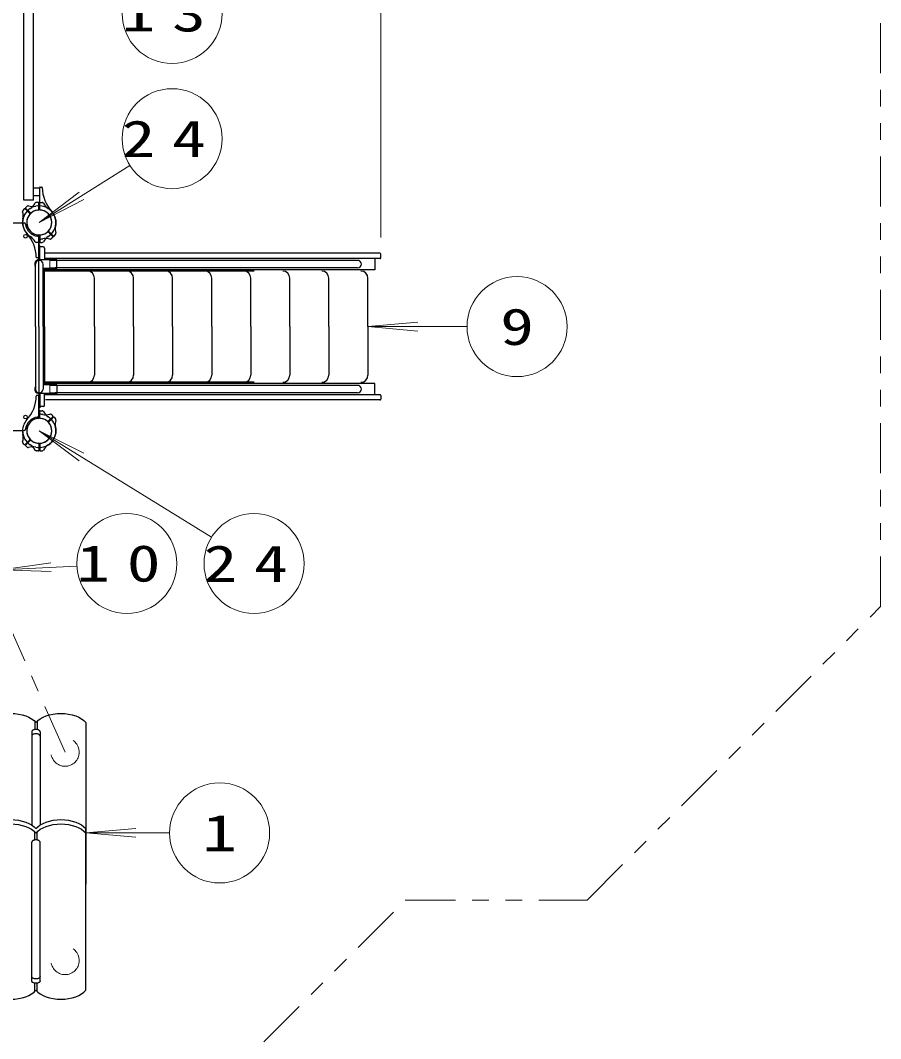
# Model space of a CAD drawing. Units: millimetres on the paper. Extents: x -385 to 0, y -594 to 267.
# Drawn here: x -189.1 to -137.5, y 91.4 to 152.5 of the extents above; entities that cross this region are included whole.
import ezdxf
from ezdxf.enums import TextEntityAlignment as Align

# ---------------------------------------------------------------- set-up
doc = ezdxf.new("R2010")
doc.units = ezdxf.units.MM
for name, pattern in [('USER1', [4.5, 2.5, -2]), ('USER2', [6, 3, -1, 1, -1]), ('USER3', [8, 3, -1, 1, -1, 1, -1])]:
    doc.linetypes.add(name, pattern=pattern)
doc.layers.add('LY_1', color=7, linetype='Continuous', lineweight=25)
doc.styles.add('ＭＳ ゴシック', font='')
doc.styles.get('ＭＳ ゴシック').set_extended_font_data('MS Gothic')

msp = doc.modelspace()

# ---------------------------------------------------------------- linework, layer by layer
at = {"layer": 'LY_1', "lineweight": 13}
for p, q in [((-167.519, 139.433), (-167.519, 246.229)), ((-182.57, 143.761), (-188.006, 140.333)), ((-188.006, 140.333), (-185.618, 142.148)), ((-188.006, 140.333), (-185.339, 141.706)), ((-168.283, 134.083), (-165.295, 134.344)), ((-168.283, 134.083), (-165.295, 133.821)), ((-162.335, 134.083), (-168.283, 134.083)), ((-188.006, 127.833), (-185.601, 126.039)), ((-188.006, 127.833), (-185.326, 126.484)), ((-177.669, 121.445), (-188.006, 127.833)), ((-190.279, 119.499), (-187.307, 119.907)), ((-185.746, 119.722), (-190.279, 119.499)), ((-190.279, 119.499), (-187.282, 119.384)), ((-185.205, 103.707), (-182.217, 103.968)), ((-185.205, 103.707), (-182.217, 103.446)), ((-180.182, 103.707), (-185.205, 103.707))]:
    msp.add_line(p, q, dxfattribs=at)
at = {"layer": 'LY_1'}
for p, q in [((-188.923, 141.672), (-188.923, 163.993)), ((-188.356, 141.672), (-188.356, 163.993)), ((-187.981, 142.393), (-188.356, 142.393)), ((-187.981, 141.939), (-188.356, 141.939)), ((-188.356, 141.672), (-188.923, 141.672)), ((-187.427, 141.148), (-187.425, 141.15)), ((-187.191, 140.912), (-187.189, 140.914)), ((-188.992, 140.499), (-188.995, 140.499)), ((-188.992, 140.166), (-188.995, 140.166)), ((-187.02, 140.499), (-187.017, 140.499)), ((-187.02, 140.166), (-187.017, 140.166)), ((-188.033, 138.058), (-188.033, 138.949)), ((-187.979, 138.949), (-188.033, 138.949)), ((-187.979, 138.058), (-187.979, 138.949)), ((-187.773, 138.874), (-187.923, 138.874)), ((-187.689, 138.791), (-187.689, 138.099)), ((-186.946, 138.099), (-187.979, 138.099)), ((-167.569, 138.166), (-187.689, 138.166)), ((-167.569, 138.483), (-187.639, 138.483)), ((-186.946, 137.566), (-186.946, 138.099)), ((-167.873, 138.166), (-167.873, 137.499)), ((-167.519, 138.216), (-167.519, 138.433)), ((-188.233, 134.083), (-188.233, 137.833)), ((-187.779, 134.083), (-187.779, 137.833)), ((-186.946, 137.566), (-187.779, 137.566)), ((-187.689, 134.083), (-187.689, 137.566)), ((-167.873, 137.499), (-187.689, 137.499)), ((-168.903, 138.059), (-187.046, 138.059)), ((-168.903, 137.606), (-187.046, 137.606)), ((-175.106, 137.416), (-187.689, 137.416)), ((-184.689, 134.083), (-184.689, 136.999)), ((-182.346, 134.083), (-182.346, 136.999)), ((-180.002, 134.083), (-180.002, 136.999)), ((-177.658, 134.083), (-177.658, 136.999)), ((-175.314, 134.083), (-175.314, 136.999)), ((-172.971, 134.083), (-172.971, 136.999)), ((-170.627, 134.083), (-170.627, 136.999)), ((-168.283, 134.083), (-168.283, 136.999)), ((-188.233, 134.083), (-188.233, 130.333)), ((-187.779, 134.083), (-187.779, 130.333)), ((-187.689, 134.083), (-187.689, 130.599)), ((-184.689, 134.083), (-184.689, 131.166)), ((-182.346, 134.083), (-182.346, 131.166)), ((-180.002, 134.083), (-180.002, 131.166)), ((-177.658, 134.083), (-177.658, 131.166)), ((-175.314, 134.083), (-175.314, 131.166)), ((-172.971, 134.083), (-172.971, 131.166)), ((-170.627, 134.083), (-170.627, 131.166)), ((-168.283, 134.083), (-168.283, 131.166)), ((-175.106, 130.749), (-187.689, 130.749)), ((-186.946, 130.599), (-187.779, 130.599)), ((-167.873, 130.666), (-187.689, 130.666)), ((-168.903, 130.559), (-187.046, 130.559)), ((-186.946, 130.599), (-186.946, 130.066)), ((-167.873, 129.999), (-167.873, 130.666)), ((-188.033, 130.108), (-188.033, 129.216)), ((-187.979, 130.108), (-187.979, 129.216)), ((-186.946, 130.066), (-187.979, 130.066)), ((-187.689, 129.374), (-187.689, 130.066)), ((-167.569, 129.999), (-187.689, 129.999)), ((-167.569, 129.683), (-187.639, 129.683)), ((-168.903, 130.106), (-187.046, 130.106)), ((-167.519, 129.949), (-167.519, 129.733)), ((-187.979, 129.216), (-188.033, 129.216)), ((-187.773, 129.291), (-187.923, 129.291)), ((-187.02, 127.999), (-187.017, 127.999)), ((-187.191, 127.253), (-187.189, 127.251)), ((-187.02, 127.666), (-187.017, 127.666)), ((-187.427, 127.018), (-187.425, 127.016)), ((-188.272, 110.405), (-188.272, 109.912)), ((-188.139, 110.405), (-188.139, 109.912)), ((-185.205, 110.334), (-185.205, 100.638)), ((-188.455, 109.774), (-188.455, 104.182)), ((-187.955, 109.774), (-187.955, 104.182)), ((-185.205, 94.27), (-185.205, 103.966)), ((-188.272, 103.285), (-188.272, 103.778)), ((-188.139, 103.285), (-188.139, 103.778)), ((-188.455, 94.83), (-188.455, 103.147)), ((-187.955, 94.83), (-187.955, 103.147)), ((-188.272, 94.199), (-188.272, 94.692)), ((-188.139, 94.199), (-188.139, 94.692))]:
    msp.add_line(p, q, dxfattribs=at)
at = {"layer": 'LY_1', "color": 2}
for p, q in [((-187.981, 141.114), (-187.981, 142.423)), ((-187.946, 142.457), (-187.859, 142.452)), ((-188.902, 141.144), (-188.991, 141.048)), ((-188.576, 140.867), (-188.854, 141.145)), ((-188.818, 141.228), (-188.722, 141.318)), ((-188.541, 140.903), (-188.818, 141.18)), ((-188.066, 141.54), (-188.187, 141.536)), ((-188.066, 141.54), (-188.187, 141.536)), ((-188.031, 141.114), (-188.031, 141.506)), ((-188.031, 141.114), (-188.031, 141.506)), ((-187.981, 141.114), (-187.981, 141.506)), ((-187.947, 141.54), (-187.816, 141.535)), ((-188.031, 139.551), (-188.031, 139.159)), ((-188.031, 139.551), (-188.031, 138.242)), ((-187.981, 139.551), (-187.981, 139.159)), ((-187.981, 139.551), (-187.981, 139.159)), ((-187.471, 139.763), (-187.194, 139.485)), ((-187.436, 139.798), (-187.158, 139.52)), ((-187.195, 139.437), (-187.283, 139.354)), ((-187.111, 139.521), (-187.028, 139.61)), ((-188.066, 139.125), (-188.197, 139.13)), ((-187.947, 139.125), (-187.825, 139.13)), ((-187.947, 139.125), (-187.825, 139.13)), ((-188.066, 138.209), (-188.154, 138.213)), ((-188.066, 129.957), (-188.154, 129.952)), ((-188.031, 128.614), (-188.031, 129.923)), ((-187.981, 128.614), (-187.981, 129.006)), ((-187.947, 129.04), (-187.825, 129.036)), ((-187.471, 128.403), (-187.194, 128.68)), ((-187.436, 128.367), (-187.158, 128.645)), ((-187.195, 128.728), (-187.283, 128.811)), ((-187.111, 128.644), (-187.028, 128.555)), ((-188.902, 127.021), (-188.991, 127.117)), ((-188.576, 127.298), (-188.854, 127.02)), ((-188.541, 127.263), (-188.818, 126.985)), ((-188.818, 126.937), (-188.722, 126.848)), ((-188.066, 126.625), (-188.187, 126.63)), ((-188.031, 127.051), (-188.031, 126.659)), ((-187.981, 127.051), (-187.981, 126.659)), ((-187.947, 126.625), (-187.816, 126.63))]:
    msp.add_line(p, q, dxfattribs=at)
at = {"layer": 'LY_1', "linetype": 'USER2', "lineweight": 13}
msp.add_line((-186.455, 108.552), (-200.484, 140.304), dxfattribs=at)
at = {"layer": 'LY_1', "color": 4}
for p, q in [((-194.256, 140.308), (-188.916, 140.308)), ((-188.031, 134.083), (-188.031, 139.422)), ((-188.031, 134.083), (-188.031, 128.743)), ((-194.256, 127.858), (-188.916, 127.858))]:
    msp.add_line(p, q, dxfattribs=at)
at = {"layer": 'LY_1', "linetype": 'USER1', "lineweight": 13}
for p, q in [((-186.946, 138.059), (-187.369, 138.059)), ((-187.369, 137.606), (-187.369, 138.059)), ((-186.946, 137.606), (-187.369, 137.606)), ((-187.369, 130.559), (-187.369, 130.106)), ((-186.946, 130.559), (-187.369, 130.559)), ((-186.946, 130.106), (-187.369, 130.106))]:
    msp.add_line(p, q, dxfattribs=at)
at = {"layer": 'LY_1', "linetype": 'USER3', "lineweight": 13}
msp.add_lwpolyline([(-239.15, 221.075), (-255.95, 237.874), (-282.563, 237.874), (-299.362, 221.075), (-333.021, 221.075), (-351.128, 202.968), (-351.128, 177.697), (-328.991, 155.56), (-337.805, 146.746), (-337.805, 121.419), (-316.765, 100.379), (-229.029, 100.379), (-225.74, 97.09), (-219.897, 97.09), (-208.33, 85.523), (-180.183, 85.523), (-166.023, 99.683), (-155.122, 99.683), (-137.519, 117.285), (-137.519, 200.49), (-158.104, 221.075)], close=True, dxfattribs=at)
at = {"layer": 'LY_1'}
for points in [[(-191.205, 110.334), (-191.089, 110.45), (-190.946, 110.556), (-190.779, 110.649), (-190.59, 110.728), (-190.385, 110.791), (-190.166, 110.836), (-189.938, 110.864), (-189.705, 110.874), (-189.473, 110.864), (-189.245, 110.836), (-189.026, 110.791), (-188.82, 110.728), (-188.632, 110.649), (-188.464, 110.556), (-188.321, 110.45), (-188.205, 110.334)], [(-188.205, 110.334), (-188.089, 110.45), (-187.946, 110.556), (-187.779, 110.649), (-187.59, 110.728), (-187.385, 110.791), (-187.166, 110.836), (-186.938, 110.864), (-186.705, 110.874), (-186.473, 110.864), (-186.245, 110.836), (-186.026, 110.791), (-185.82, 110.728), (-185.632, 110.649), (-185.464, 110.556), (-185.321, 110.45), (-185.205, 110.334)], [(-187.955, 109.774), (-187.957, 109.793), (-187.964, 109.811), (-187.974, 109.829), (-187.989, 109.846), (-188.007, 109.862), (-188.029, 109.876), (-188.053, 109.888), (-188.08, 109.898), (-188.11, 109.907), (-188.141, 109.913), (-188.173, 109.916), (-188.205, 109.918), (-188.238, 109.916), (-188.27, 109.913), (-188.301, 109.907), (-188.33, 109.898), (-188.357, 109.888), (-188.382, 109.876), (-188.404, 109.862), (-188.422, 109.846), (-188.436, 109.829), (-188.447, 109.811), (-188.453, 109.793), (-188.455, 109.774)], [(-187.955, 109.515), (-187.957, 109.534), (-187.964, 109.552), (-187.974, 109.57), (-187.989, 109.587), (-188.007, 109.602), (-188.029, 109.616), (-188.053, 109.629), (-188.08, 109.639), (-188.11, 109.647), (-188.141, 109.653), (-188.173, 109.657), (-188.205, 109.658), (-188.238, 109.657), (-188.27, 109.653), (-188.301, 109.647), (-188.33, 109.639), (-188.357, 109.629), (-188.382, 109.616), (-188.404, 109.602), (-188.422, 109.587), (-188.436, 109.57), (-188.447, 109.552), (-188.453, 109.534), (-188.455, 109.515)], [(-191.205, 103.966), (-191.089, 104.082), (-190.946, 104.188), (-190.779, 104.281), (-190.59, 104.36), (-190.385, 104.423), (-190.166, 104.468), (-189.938, 104.496), (-189.705, 104.506), (-189.473, 104.496), (-189.245, 104.468), (-189.026, 104.423), (-188.82, 104.36), (-188.632, 104.281), (-188.464, 104.188), (-188.321, 104.082), (-188.205, 103.966)], [(-188.205, 103.966), (-188.089, 104.082), (-187.946, 104.188), (-187.779, 104.281), (-187.59, 104.36), (-187.385, 104.423), (-187.166, 104.468), (-186.938, 104.496), (-186.705, 104.506), (-186.473, 104.496), (-186.245, 104.468), (-186.026, 104.423), (-185.82, 104.36), (-185.632, 104.281), (-185.464, 104.188), (-185.321, 104.082), (-185.205, 103.966)], [(-191.205, 103.707), (-191.089, 103.823), (-190.946, 103.929), (-190.779, 104.022), (-190.59, 104.1), (-190.385, 104.163), (-190.166, 104.209), (-189.938, 104.237), (-189.705, 104.246), (-189.473, 104.237), (-189.245, 104.209), (-189.026, 104.163), (-188.82, 104.1), (-188.632, 104.022), (-188.464, 103.929), (-188.321, 103.823), (-188.205, 103.707)], [(-188.205, 103.707), (-188.089, 103.823), (-187.946, 103.929), (-187.779, 104.022), (-187.59, 104.1), (-187.385, 104.163), (-187.166, 104.209), (-186.938, 104.237), (-186.705, 104.246), (-186.473, 104.237), (-186.245, 104.209), (-186.026, 104.163), (-185.82, 104.1), (-185.632, 104.022), (-185.464, 103.929), (-185.321, 103.823), (-185.205, 103.707)], [(-187.955, 103.147), (-187.957, 103.166), (-187.964, 103.184), (-187.974, 103.202), (-187.989, 103.219), (-188.007, 103.234), (-188.029, 103.248), (-188.053, 103.261), (-188.08, 103.271), (-188.11, 103.279), (-188.141, 103.285), (-188.173, 103.289), (-188.205, 103.29), (-188.238, 103.289), (-188.27, 103.285), (-188.301, 103.279), (-188.33, 103.271), (-188.357, 103.261), (-188.382, 103.248), (-188.404, 103.234), (-188.422, 103.219), (-188.436, 103.202), (-188.447, 103.184), (-188.453, 103.166), (-188.455, 103.147)], [(-187.955, 95.089), (-187.957, 95.071), (-187.964, 95.052), (-187.974, 95.035), (-187.989, 95.018), (-188.007, 95.002), (-188.029, 94.988), (-188.053, 94.976), (-188.08, 94.965), (-188.11, 94.957), (-188.141, 94.951), (-188.173, 94.947), (-188.205, 94.946), (-188.238, 94.947), (-188.27, 94.951), (-188.301, 94.957), (-188.33, 94.965), (-188.357, 94.976), (-188.382, 94.988), (-188.404, 95.002), (-188.422, 95.018), (-188.436, 95.035), (-188.447, 95.052), (-188.453, 95.071), (-188.455, 95.089)], [(-187.955, 94.83), (-187.957, 94.811), (-187.964, 94.793), (-187.974, 94.775), (-187.989, 94.758), (-188.007, 94.743), (-188.029, 94.729), (-188.053, 94.716), (-188.08, 94.706), (-188.11, 94.698), (-188.141, 94.692), (-188.173, 94.688), (-188.205, 94.687), (-188.238, 94.688), (-188.27, 94.692), (-188.301, 94.698), (-188.33, 94.706), (-188.357, 94.716), (-188.382, 94.729), (-188.404, 94.743), (-188.422, 94.758), (-188.436, 94.775), (-188.447, 94.793), (-188.453, 94.811), (-188.455, 94.83)], [(-191.205, 94.27), (-191.089, 94.154), (-190.946, 94.048), (-190.779, 93.955), (-190.59, 93.877), (-190.385, 93.814), (-190.166, 93.768), (-189.938, 93.74), (-189.705, 93.731), (-189.473, 93.74), (-189.245, 93.768), (-189.026, 93.814), (-188.82, 93.877), (-188.632, 93.955), (-188.464, 94.048), (-188.321, 94.154), (-188.205, 94.27)], [(-188.205, 94.27), (-188.089, 94.154), (-187.946, 94.048), (-187.779, 93.955), (-187.59, 93.877), (-187.385, 93.814), (-187.166, 93.768), (-186.938, 93.74), (-186.705, 93.731), (-186.473, 93.74), (-186.245, 93.768), (-186.026, 93.814), (-185.82, 93.877), (-185.632, 93.955), (-185.464, 94.048), (-185.321, 94.154), (-185.205, 94.27)]]:
    msp.add_lwpolyline(points, dxfattribs=at)
at = {"layer": 'LY_1', "lineweight": 13}
for centre in [(-180.033, 152.873), (-180.033, 145.361), (-159.335, 134.083), (-182.749, 119.868), (-175.117, 119.868), (-177.182, 103.707)]:
    msp.add_circle(centre, 3, dxfattribs=at)
at = {"layer": 'LY_1'}
for centre in [(-188.831, 139.508), (-188.831, 128.658)]:
    msp.add_circle(centre, 0.108, dxfattribs=at)
at = {"layer": 'LY_1', "linetype": 'USER1', "lineweight": 13}
for centre in [(-186.455, 108.552), (-186.455, 96.052)]:
    msp.add_circle(centre, 0.847, dxfattribs=at)
at = {"layer": 'LY_1', "color": 2}
for centre, radius, start, end in [((-187.948, 142.423), 0.0333, 87, 180), ((-187.861, 142.419), 0.0333, 1.08415, 87), ((-185.661, 142.46), 2.167, 181.08415, 222.21724), ((-188.006, 140.333), 1, 122.72719, 180), ((-188.006, 140.333), 1, 122.72719, 180), ((-188.877, 141.121), 0.0333, 45, 137), ((-188.795, 141.204), 0.0333, 133, 225), ((-188.672, 141.25), 0.0833, 72.45884, 133), ((-188.396, 142.124), 0.833, 252.45884, 282.27281), ((-188.997, 141.875), 0.833, 302.72719, 332.54116), ((-188.997, 141.875), 0.833, 302.72719, 332.54116), ((-188.184, 141.452), 0.0833, 92, 152.54116), ((-188.184, 141.452), 0.0833, 92, 152.54116), ((-188.184, 141.452), 0.0833, 92, 152.54116), ((-188.006, 140.333), 1, 45, 102.27281), ((-188.064, 141.506), 0.0333, 0, 92), ((-188.064, 141.506), 0.0333, 0, 92), ((-187.948, 141.506), 0.0333, 88, 180), ((-187.828, 141.452), 0.0833, 27.45884, 88), ((-187.015, 141.875), 0.833, 207.45884, 237.27281), ((-188.006, 140.333), 1, 0, 57.2728), ((-188.924, 140.999), 0.0833, 137, 197.54116), ((-188.006, 140.333), 1, 167.72719, 181.43254), ((-189.798, 140.722), 0.833, 347.72719, 17.54116), ((-188.006, 140.333), 0.75, 94.27066, 180), ((-188.006, 140.333), 0.75, 94.27066, 180), ((-188.006, 140.333), 0.75, 139.27066, 225), ((-188.6, 140.844), 0.0333, 319.27066, 45), ((-188.517, 140.926), 0.0333, 225, 310.72934), ((-188.006, 140.333), 0.75, 45, 130.72934), ((-188.064, 141.114), 0.0333, 274.27066, 0), ((-188.064, 141.114), 0.0333, 274.27066, 0), ((-187.948, 141.114), 0.0333, 180, 265.72934), ((-187.948, 141.114), 0.0333, 180, 265.72934), ((-188.006, 140.333), 0.75, 0, 85.72934), ((-188.006, 140.333), 0.75, 0, 85.72934), ((-188.006, 140.333), 0.75, 319.27066, 45), ((-188.006, 140.333), 1, 347.72719, 45), ((-188.006, 140.333), 1, 0, 42.21724), ((-188.006, 140.333), 1, 180, 237.27281), ((-188.006, 140.333), 1, 180, 222.21724), ((-188.006, 140.333), 0.75, 180, 265.72934), ((-188.006, 140.333), 0.75, 180, 265.72934), ((-188.006, 140.333), 0.75, 274.27066, 0), ((-188.006, 140.333), 0.75, 274.27066, 0), ((-188.006, 140.333), 1, 302.72719, 0), ((-188.006, 140.333), 1, 302.72719, 0), ((-186.215, 139.943), 0.833, 167.72719, 197.54116), ((-190.351, 138.205), 2.167, 1.08415, 42.21724), ((-188.997, 138.79), 0.833, 27.45884, 57.2728), ((-188.006, 140.333), 0.75, 225, 310.72934), ((-188.064, 139.551), 0.0333, 0, 85.72934), ((-188.064, 139.551), 0.0333, 0, 85.72934), ((-188.006, 140.333), 1, 268.56746, 282.27281), ((-187.948, 139.551), 0.0333, 94.27066, 180), ((-187.948, 139.551), 0.0333, 94.27066, 180), ((-187.616, 138.541), 0.833, 72.45884, 102.27281), ((-187.015, 138.79), 0.833, 122.72719, 152.54116), ((-187.015, 138.79), 0.833, 122.72719, 152.54116), ((-187.495, 139.739), 0.0333, 45, 130.72934), ((-187.413, 139.821), 0.0333, 139.27066, 225), ((-187.34, 139.415), 0.0833, 252.45884, 313), ((-187.217, 139.461), 0.0333, 313, 45), ((-187.135, 139.544), 0.0333, 225, 317), ((-187.089, 139.667), 0.0833, 317, 17.54116), ((-188.184, 139.213), 0.0833, 207.45884, 268), ((-188.064, 139.159), 0.0333, 268, 0), ((-187.948, 139.159), 0.0333, 180, 272), ((-187.948, 139.159), 0.0333, 180, 272), ((-187.828, 139.213), 0.0833, 272, 332.54116), ((-187.828, 139.213), 0.0833, 272, 332.54116), ((-187.828, 139.213), 0.0833, 272, 332.54116), ((-188.152, 138.246), 0.0333, 181.08415, 267), ((-188.064, 138.242), 0.0333, 267, 0), ((-190.351, 129.96), 2.167, 317.78276, 358.91585), ((-188.152, 129.919), 0.0333, 93, 178.91585), ((-188.064, 129.923), 0.0333, 0, 93), ((-187.948, 129.006), 0.0333, 88, 180), ((-187.828, 128.952), 0.0833, 27.45884, 88), ((-187.015, 129.375), 0.833, 207.45884, 237.27281), ((-188.006, 127.833), 1, 137.78276, 180), ((-188.006, 127.833), 0.75, 94.27066, 180), ((-188.006, 127.833), 0.75, 135, 220.72934), ((-188.006, 127.833), 0.75, 49.27066, 135), ((-188.064, 128.614), 0.0333, 274.27066, 0), ((-188.006, 127.833), 1, 77.72719, 91.43254), ((-187.948, 128.614), 0.0333, 180, 265.72934), ((-188.006, 127.833), 0.75, 0, 85.72934), ((-187.616, 129.624), 0.833, 257.72719, 287.54116), ((-187.495, 128.426), 0.0333, 229.27066, 315), ((-188.006, 127.833), 0.75, 315, 40.72934), ((-188.006, 127.833), 1, 0, 57.2728), ((-187.413, 128.344), 0.0333, 135, 220.72934), ((-187.34, 128.75), 0.0833, 47, 107.54116), ((-187.217, 128.704), 0.0333, 315, 47), ((-187.135, 128.621), 0.0333, 43, 135), ((-186.215, 128.222), 0.833, 162.45884, 192.27281), ((-187.089, 128.499), 0.0833, 342.45884, 43), ((-188.006, 127.833), 1, 178.56746, 192.27281), ((-188.006, 127.833), 1, 180, 237.27281), ((-188.006, 127.833), 0.75, 180, 265.72934), ((-188.006, 127.833), 0.75, 274.27066, 0), ((-188.006, 127.833), 1, 302.72719, 0), ((-188.006, 127.833), 1, 315, 12.27281), ((-188.924, 127.167), 0.0833, 162.45884, 223), ((-189.798, 127.443), 0.833, 342.45884, 12.27281), ((-188.6, 127.321), 0.0333, 315, 40.72934), ((-188.517, 127.239), 0.0333, 49.27066, 135), ((-188.006, 127.833), 0.75, 229.27066, 315), ((-188.006, 127.833), 1, 257.72719, 315), ((-188.064, 127.051), 0.0333, 0, 85.72934), ((-187.948, 127.051), 0.0333, 94.27066, 180), ((-188.877, 127.044), 0.0333, 223, 315), ((-188.795, 126.961), 0.0333, 135, 227), ((-188.672, 126.915), 0.0833, 227, 287.54116), ((-188.396, 126.041), 0.833, 77.72719, 107.54116), ((-188.997, 126.29), 0.833, 27.45884, 57.2728), ((-188.184, 126.713), 0.0833, 207.45884, 268), ((-188.184, 126.713), 0.0833, 207.45884, 268), ((-188.064, 126.659), 0.0333, 268, 0), ((-187.948, 126.659), 0.0333, 180, 272), ((-187.828, 126.713), 0.0833, 272, 332.54116), ((-187.015, 126.29), 0.833, 122.72719, 152.54116)]:
    msp.add_arc(centre, radius, start, end, dxfattribs=at)
at = {"layer": 'LY_1'}
for centre, radius, start, end in [((-187.413, 141.138), 0.0167, 53.62693, 135), ((-188.006, 140.333), 1.017, 45, 53.62693), ((-188.006, 140.333), 1.017, 36.37307, 45), ((-187.201, 140.926), 0.0167, 315, 36.37307), ((-188.006, 140.333), 1.017, 171.37307, 180), ((-188.006, 140.333), 1.017, 180, 188.62693), ((-188.995, 140.483), 0.0167, 90, 171.37307), ((-188.995, 140.183), 0.0167, 188.62693, 270), ((-188.006, 140.333), 0.833, 186.78718, 263.21282), ((-187.017, 140.483), 0.0167, 8.62693, 90), ((-187.017, 140.183), 0.0167, 270, 351.37307), ((-188.006, 140.333), 1.017, 0, 8.62693), ((-188.006, 140.333), 1.017, 351.37307, 0), ((-187.923, 138.791), 0.0833, 90, 132.84364), ((-187.773, 138.791), 0.0833, 0, 90), ((-188.006, 137.833), 0.267, 95.73917, 211.78833), ((-167.569, 138.433), 0.05, 0, 90), ((-167.569, 138.216), 0.05, 270, 0), ((-188.006, 137.833), 0.227, 0, 180), ((-168.903, 137.833), 0.227, 270, 90), ((-185.106, 136.999), 0.417, 0, 90), ((-182.762, 136.999), 0.417, 0, 90), ((-180.419, 136.999), 0.417, 0, 90), ((-178.075, 136.999), 0.417, 0, 90), ((-175.731, 136.999), 0.417, 0, 90), ((-173.387, 136.999), 0.417, 0, 90), ((-171.044, 136.999), 0.417, 0, 90), ((-168.7, 136.999), 0.417, 0, 90), ((-185.106, 131.166), 0.417, 270, 0), ((-182.762, 131.166), 0.417, 270, 0), ((-180.419, 131.166), 0.417, 270, 0), ((-178.075, 131.166), 0.417, 270, 0), ((-175.731, 131.166), 0.417, 270, 0), ((-173.387, 131.166), 0.417, 270, 0), ((-171.044, 131.166), 0.417, 270, 0), ((-168.7, 131.166), 0.417, 270, 0), ((-188.006, 130.333), 0.267, 148.21167, 264.26083), ((-188.006, 130.333), 0.227, 180, 0), ((-168.903, 130.333), 0.227, 270, 90), ((-167.569, 129.949), 0.05, 0, 90), ((-167.569, 129.733), 0.05, 270, 0), ((-187.923, 129.374), 0.0833, 227.15636, 270), ((-187.773, 129.374), 0.0833, 270, 0), ((-188.006, 127.833), 0.833, 96.78718, 173.21282), ((-187.017, 127.983), 0.0167, 8.62693, 90), ((-188.006, 127.833), 1.017, 0, 8.62693), ((-188.006, 127.833), 1.017, 351.37307, 0), ((-188.006, 127.833), 1.017, 306.37307, 315), ((-188.006, 127.833), 1.017, 315, 323.62693), ((-187.201, 127.24), 0.0167, 323.62693, 45), ((-187.017, 127.683), 0.0167, 270, 351.37307), ((-187.413, 127.027), 0.0167, 225, 306.37307)]:
    msp.add_arc(centre, radius, start, end, dxfattribs=at)
at = {"layer": 'LY_1', "color": 4}
for centre, start, end in [((-188.916, 140.224), 6.78718, 90), ((-188.114, 139.422), 0, 83.21282), ((-188.114, 128.743), 276.78718, 0), ((-188.916, 127.941), 270, 353.21282)]:
    msp.add_arc(centre, 0.0833, start, end, dxfattribs=at)

# ---------------------------------------------------------------- texts
at = {"layer": 'LY_1', "style": 'ＭＳ ゴシック'}
for s, width, p in [('9', 1.35, (-159.335, 134.083)), ('1', 1.4, (-177.182, 103.707))]:
    msp.add_text(s, height=2.199, dxfattribs=dict(at, width=width)).set_placement(p, align=Align.MIDDLE_CENTER)
at = {"layer": 'LY_1', "char_height": 2.199, "attachment_point": 5, "style": 'ＭＳ ゴシック'}
for s, insert in [('\\T1.5;\\W1.35;13', (-180.033, 152.873)), ('\\T1.5;\\W1.35;24', (-180.033, 145.361)), ('\\T1.5;\\W1.35;10', (-182.749, 119.868)), ('\\T1.5;\\W1.35;24', (-175.117, 119.868))]:
    msp.add_mtext(s, dxfattribs=dict(at, insert=insert))

doc.saveas('drawing.dxf')
